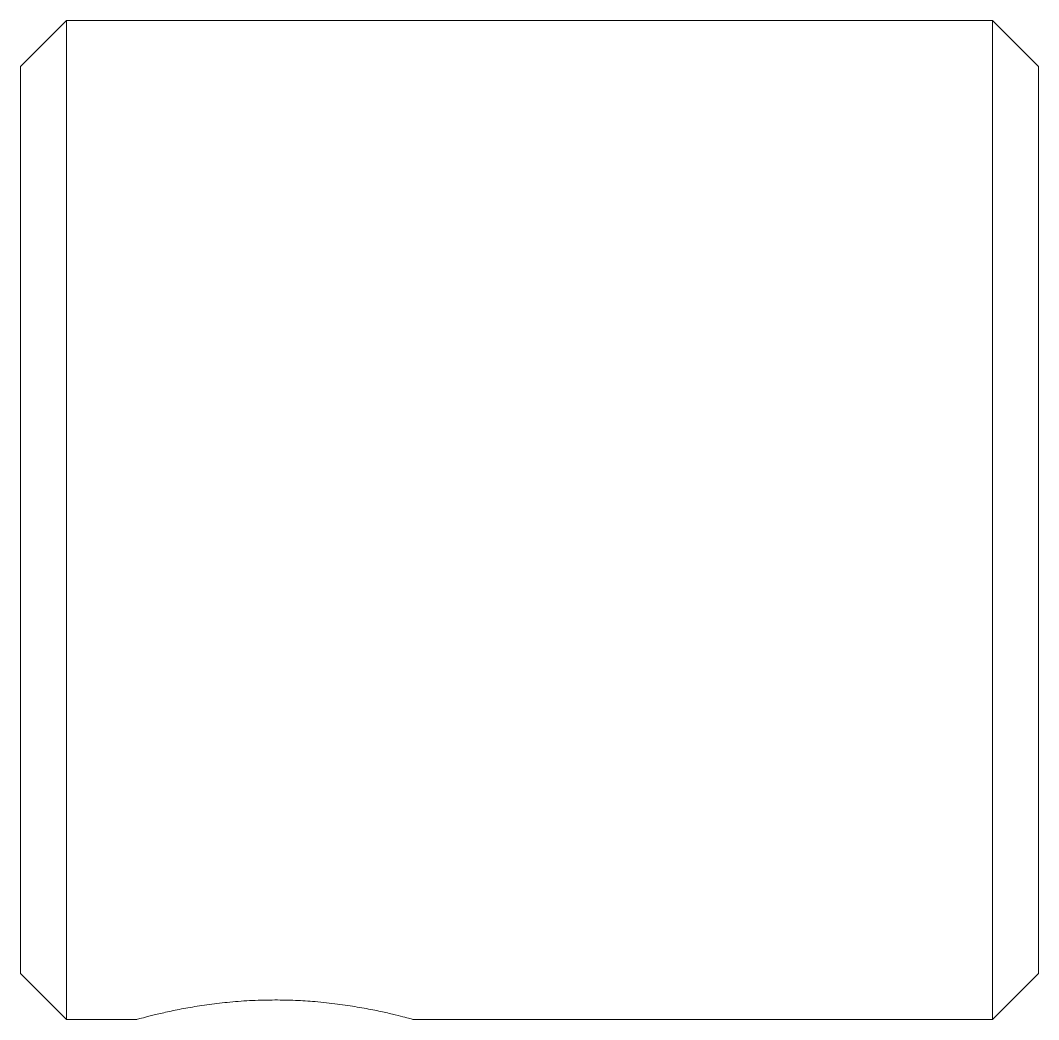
# Paper-space layout '_Front' of a CAD drawing. Header units: millimetres. Extents: x -5.5 to 5.5, y -5.4 to 5.4.
import ezdxf

# ---------------------------------------------------------------- set-up
doc = ezdxf.new("R2010")
doc.units = ezdxf.units.MM

psp = doc.layouts.new('_Front')

# ---------------------------------------------------------------- linework, layer by layer
at = {"color": 7, "linetype": 'Continuous', "lineweight": 15}
for p, q in [((-5, 5.4), (-5.5, 4.9)), ((5, 5.4), (-5, 5.4)), ((-5, 5.4), (-5, -5.4)), ((5.5, 4.9), (5, 5.4)), ((5, -5.4), (5, 5.4)), ((-5.5, -4.9), (-5.5, 4.9)), ((5.5, 4.9), (5.5, -4.9)), ((-5.5, -4.9), (-5, -5.4)), ((5, -5.4), (5.5, -4.9)), ((-5, -5.4), (-4.245, -5.4)), ((-1.254, -5.4), (5, -5.4))]:
    psp.add_line(p, q, dxfattribs=at)
for points, knots in [([(-2.75, -5.187), (-2.831, -5.189), (-2.996, -5.191), (-3.236, -5.209), (-3.463, -5.235), (-3.67, -5.267), (-3.855, -5.303), (-4.011, -5.338), (-4.133, -5.368), (-4.212, -5.39), (-4.25, -5.4), (-4.246, -5.399), (-4.245, -5.399)], [0, 0, 0, 0, 0.10301, 0.209084, 0.312073, 0.417914, 0.523427, 0.631892, 0.739118, 0.849605, 0.954145, 1, 1, 1, 1]), ([(-1.254, -5.399), (-1.254, -5.399), (-1.255, -5.399), (-1.302, -5.386), (-1.387, -5.363), (-1.51, -5.333), (-1.667, -5.298), (-1.856, -5.263), (-2.074, -5.23), (-2.301, -5.205), (-2.529, -5.19), (-2.676, -5.188), (-2.75, -5.187)], [0, 0, 0, 0, 0.071452, 0.177124, 0.279048, 0.383773, 0.488612, 0.596348, 0.703605, 0.814079, 0.905968, 1, 1, 1, 1])]:
    psp.add_open_spline(points, degree=3, knots=knots, dxfattribs=at)

doc.saveas('drawing.dxf')
